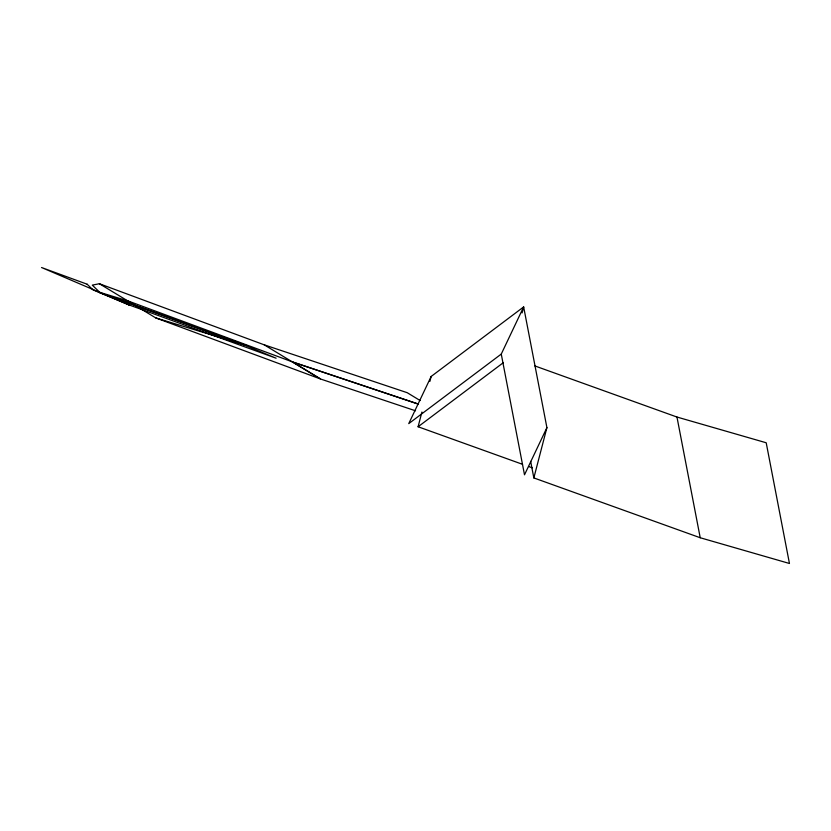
<?xml version="1.0" encoding="UTF-8"?>
<svg xmlns="http://www.w3.org/2000/svg" width="831" height="831" viewBox="0 0 831 831"><rect width="100%" height="100%" fill="white"/><g stroke="black" fill="none" stroke-linecap="round" stroke-linejoin="round"><path stroke-width="1.25" d="M522.533 464.311L418.097 426.76L421.919 412.041M429.887 381.377L431.154 376.464L523.655 306.919L546.912 427.643L533.845 477.929L700.221 537.75L789.45 563.48L766.203 442.767L676.964 417.037L534.884 365.941M522.107 312.913L523.655 306.919L501.259 354.079L408.748 423.623L431.154 376.464M546.912 427.643L524.506 474.802L501.259 354.079M418.097 426.76L503.399 362.617M420.133 400.542L407.211 392.699L264.227 344.834L99.408 283.735L92.283 285.116L99.762 292.335M127.6 300.832L99.616 292.304L246.662 345.603L155.729 317.899L99.408 283.735M418.107 403.959L292.232 361.828L127.413 300.718M418.294 404.105L292.772 362.087L320.776 379.081L415.531 410.794M528.609 466.492L532.245 467.801M99.73 292.668L246.786 345.966L276.121 358.213L129.065 304.925M155.729 317.899L320.267 378.894L264.227 344.834M676.964 417.037L700.221 537.75M530.666 461.402L533.845 477.929M87.141 284.212L41.55 267.52L129.781 305.237L93.02 289.884L87.141 284.212"/></g></svg>
